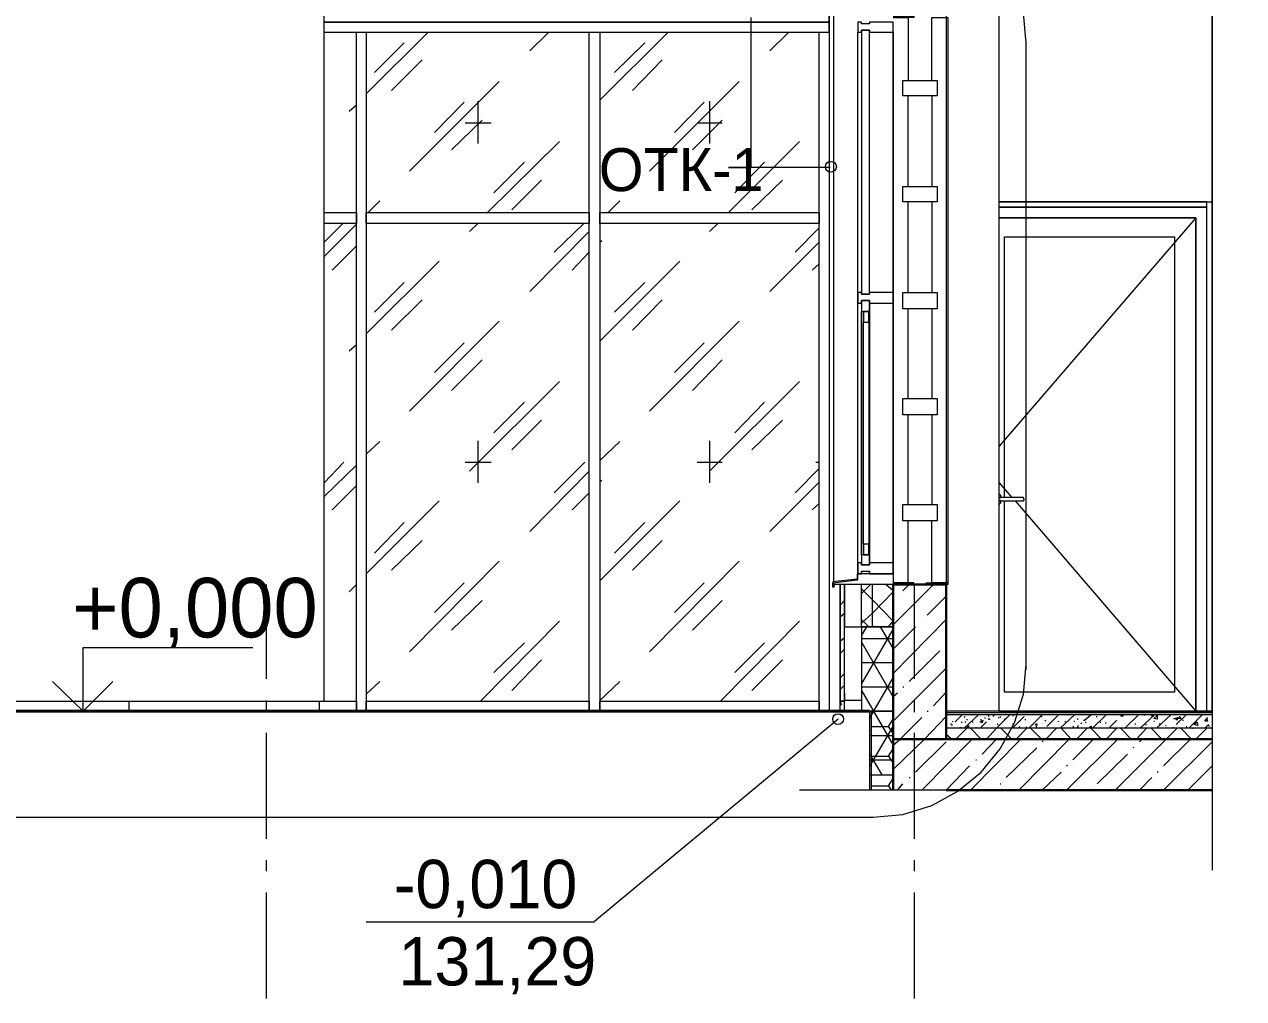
# Model space of a CAD drawing. Header units: millimetres. Extents: x 2294 to 908349, y -83289 to 219220.
# Drawn here: x 378538 to 384467, y -62131 to -57390 of the extents above; entities that cross this region are included whole.
import ezdxf

# ---------------------------------------------------------------- set-up
doc = ezdxf.new("R2010")
doc.units = ezdxf.units.MM
doc.layers.add('PDF _Геометрия', color=7, linetype='Continuous')
doc.layers.add('PDF _Текст', color=7, linetype='Continuous')

msp = doc.modelspace()

# ---------------------------------------------------------------- linework, layer by layer
at = {"layer": 'PDF _Геометрия', "lineweight": 9}
for points in [[(384314.4, -44518.3), (384314.4, -53091), (384467.4, -53169.7), (384157, -53322.7), (384314.4, -53401.4), (384314.4, -61506.3)], [(379995.3, -57427.6), (380178.9, -57427.6), (381311.1, -57427.6), (382430.3, -57427.6), (382452.1, -57427.6), (382452.1, -57379.5), (382430.3, -57379.5), (381311.1, -57379.5), (380178.9, -57379.5), (379995.3, -57379.5), (380178.9, -57379.5), (381311.1, -57379.5), (382430.3, -57379.5), (382452.1, -57379.5), (382452.1, -57327), (382430.3, -57327), (381311.1, -57327), (380178.9, -57327), (379995.3, -57327), (379973.4, -57327), (379995.3, -57327), (379995.3, -44951.1)], [(366281.7, -60684.4), (367829.2, -60684.4), (367851.1, -60684.4), (367851.1, -57327), (367829.2, -57327), (372353.8, -57327), (372331.9, -57327), (372331.9, -60684.4), (372353.8, -60684.4), (373901.3, -60684.4), (373923.2, -60684.4), (373923.2, -57327), (373901.3, -57327), (378425.9, -57327), (378404, -57327), (378404, -60684.4), (378425.9, -60684.4), (379973.4, -60684.4), (379995.3, -60684.4), (379995.3, -57327), (379995.3, -48649.5)], [(383409.5, -60531.4), (383409.5, -57480), (383396.4, -57335.8), (383352.7, -57195.9), (383282.7, -57069.1), (383190.9, -56955.5), (383077.2, -56863.7), (382950.5, -56793.7), (382810.6, -56750), (382666.3, -56736.9), (347671.9, -56736.9), (347527.6, -56750), (347387.7, -56793.7), (347256.6, -56863.7), (347142.9, -56955.5), (347051.1, -57069.1), (346985.5, -57195.9), (346941.8, -57335.8), (346928.7, -57480), (346928.7, -60518.3)], [(383357, -59709.5), (384235.7, -60732.5), (384235.7, -58332.5), (383278.3, -58332.5), (384235.7, -58332.5), (384235.7, -60732.5), (384288.2, -60732.5), (384288.2, -58280), (383278.3, -58280), (384288.2, -58280), (384288.2, -58253.8), (383278.3, -58253.8), (384314.4, -58253.8), (384314.4, -60732.5), (383278.3, -60732.5), (383278.3, -56728.1), (384314.4, -56728.1), (383278.3, -56728.1)], [(383483.8, -60732.5), (383278.3, -60732.5), (384314.4, -60732.5), (384314.4, -56758.7), (384314.4, -56750)], [(382474, -60103), (382474, -60037.4), (382474, -58721.6), (382474, -57401.4), (382474, -57327), (382452.1, -57327), (382452.1, -57401.4), (382452.1, -58332.5), (382452.1, -60732.5), (382504.6, -60732.5), (382504.6, -60116.1), (382504.6, -60680)], [(382762.5, -57327), (383020.4, -57327), (383020.4, -60116.1), (382762.5, -60116.1), (382474, -60116.1), (382474, -60107.4)], [(382456.5, -58087.7), (381962.5, -58087.7), (382071.8, -58087.7), (382071.8, -57357.6)], [(382762.5, -57348.9), (382863, -57348.9), (382863, -57357.6), (382762.5, -57357.6), (382836.8, -57357.6), (382836.8, -57663.6)], [(382950.5, -57663.6), (382950.5, -57357.6), (383029.2, -57357.6), (383029.2, -60107.4), (383029.2, -60116.1), (382924.2, -60116.1), (382924.2, -60107.4), (383029.2, -60107.4), (382950.5, -60107.4), (382950.5, -59805.7)], [(380200.7, -57729.2), (380502.4, -57427.6)], [(380996.4, -57519.4), (381088.2, -57427.6)], [(381337.4, -57759.8), (381669.6, -57427.6)], [(382163.6, -57519.4), (382255.4, -57427.6)], [(382404, -60732.5), (382404, -58332.5), (382404, -57427.6), (382452.1, -57427.6), (382452.1, -58332.5), (382452.1, -60732.5)], [(382762.5, -60063.6), (382648.8, -60063.6), (382609.5, -60063.6), (382609.5, -60050.5), (382609.5, -60063.6), (382592, -60063.6), (382592, -58721.6), (382592, -57427.6), (382609.5, -57427.6), (382609.5, -58695.3)], [(382648.8, -58695.3), (382648.8, -57427.6), (382762.5, -57427.6), (382762.5, -58721.6), (382762.5, -60063.6), (382762.5, -60116.1), (382863, -60116.1), (382863, -60107.4), (382762.5, -60107.4), (382836.8, -60107.4), (382836.8, -59805.7)], [(382762.5, -60037.4), (382762.5, -58721.6), (382762.5, -57401.4)], [(380240.1, -57624.3), (380384.4, -57480)], [(381407.3, -57624.3), (381555.9, -57480)], [(380323.2, -57711.7), (380471.8, -57563.1)], [(381494.7, -57711.7), (381639, -57563.1)], [(380410.6, -58105.2), (380847.7, -57668)], [(381577.8, -58105.2), (382015, -57668)], [(382836.8, -58179.5), (382836.8, -57738)], [(382950.5, -57738), (382950.5, -58179.5)], [(380117.7, -57812.3), (380152.7, -57781.7)], [(380533, -57917.2), (380677.3, -57768.6)], [(380742.8, -57764.2), (380742.8, -57969.7)], [(381700.2, -57917.2), (381844.5, -57768.6)], [(381870.7, -57764.2), (381870.7, -57969.7)], [(380616, -58000.3), (380764.7, -57856)], [(380681.6, -57869.1), (380808.4, -57869.1)], [(381787.6, -58000.3), (381931.9, -57856)], [(381809.5, -57869.1), (381931.9, -57869.1)], [(380790.9, -58306.3), (381140.6, -57960.9)], [(381962.5, -58306.3), (382307.8, -57960.9)], [(380821.5, -58210.1), (380970.1, -58061.5)], [(381993.1, -58210.1), (382137.4, -58061.5)], [(380908.9, -58293.2), (381053.2, -58148.9)], [(382076.2, -58293.2), (382224.8, -58148.9)], [(380209.5, -58306.3), (380266.3, -58249.4)], [(381376.7, -58306.3), (381433.5, -58249.4)], [(382836.8, -58695.3), (382836.8, -58253.8)], [(382950.5, -58253.8), (382950.5, -58695.3)], [(379995.3, -58306.3), (380152.7, -58306.3), (380152.7, -58358.7), (379995.3, -58358.7)], [(384235.7, -58332.5), (383278.3, -59442.9)], [(379995.3, -58450.5), (380087.1, -58358.7)], [(379995.3, -58520.5), (380152.7, -58363.1)], [(380703.5, -58398.1), (380742.8, -58358.7)], [(380996.4, -58691), (381284.9, -58398.1)], [(381114.4, -58498.6), (381258.7, -58358.7)], [(381870.7, -58398.1), (381910, -58358.7)], [(382286, -58498.6), (382404, -58380.6)], [(381337.4, -58450.5), (381346.1, -58441.8)], [(382163.6, -58691), (382404, -58450.5)], [(383304.6, -59692.1), (383304.6, -58424.3), (384130.8, -58424.3), (384130.8, -60640.7), (383304.6, -60640.7), (383304.6, -59709.5)], [(380034.6, -58586.1), (380152.7, -58468)], [(381201.8, -58586.1), (381284.9, -58498.6)], [(380200.7, -58896.4), (380554.8, -58542.3)], [(381337.4, -58931.4), (381726.4, -58542.3)], [(382369, -58586.1), (382404, -58555.5)], [(380240.1, -58791.5), (380384.4, -58647.3)], [(381407.3, -58791.5), (381555.9, -58647.3)], [(380323.2, -58878.9), (380471.8, -58730.3)], [(381494.7, -58878.9), (381639, -58730.3)], [(382644.5, -58787.1), (382648.8, -58787.1), (382648.8, -58734.7), (382609.5, -58734.7), (382609.5, -58787.1), (382648.8, -58787.1), (382648.8, -59971.8), (382644.5, -59971.8)], [(382609.5, -58747.8), (382609.5, -60011.2)], [(382648.8, -58747.8), (382648.8, -60011.2)], [(382618.2, -59971.8), (382609.5, -59971.8), (382609.5, -58787.1), (382618.2, -58787.1)], [(382836.8, -59211.2), (382836.8, -58774)], [(382950.5, -58774), (382950.5, -59211.2)], [(380410.6, -59272.4), (380847.7, -58835.2)], [(381577.8, -59272.4), (382015, -58835.2)], [(380117.7, -58979.5), (380152.7, -58948.9)], [(380533, -59084.4), (380677.3, -58940.1)], [(381700.2, -59084.4), (381844.5, -58940.1)], [(380616, -59171.8), (380764.7, -59023.2)], [(381787.6, -59171.8), (381931.9, -59023.2)], [(380703.5, -59565.3), (381140.6, -59128.1)], [(381870.7, -59565.3), (382307.8, -59128.1)], [(380821.5, -59377.3), (380970.1, -59228.7)], [(381993.1, -59377.3), (382137.4, -59228.7)], [(382836.8, -59727), (382836.8, -59289.9)], [(382950.5, -59289.9), (382950.5, -59727)], [(380908.9, -59460.4), (381053.2, -59316.1)], [(382076.2, -59460.4), (382224.8, -59316.1)], [(380200.7, -59482.2), (380266.3, -59421)], [(380742.8, -59416.7), (380742.8, -59622.1)], [(381337.4, -59512.8), (381433.5, -59421)], [(381870.7, -59416.7), (381870.7, -59622.1)], [(379995.3, -59622.1), (380091.5, -59521.6)], [(380681.6, -59521.6), (380808.4, -59521.6)], [(381114.4, -59670.2), (381263, -59521.6)], [(381809.5, -59521.6), (381931.9, -59521.6)], [(382386.5, -59521.6), (382404, -59521.6)], [(379995.3, -59687.7), (380152.7, -59534.7)], [(380996.4, -59858.2), (381284.9, -59565.3)], [(382286, -59670.2), (382404, -59552.2)], [(380034.6, -59753.3), (380152.7, -59635.2)], [(381337.4, -59617.7), (381346.1, -59609)], [(382163.6, -59858.2), (382404, -59617.7)], [(383278.3, -59622.1), (383339.5, -59692.1)], [(381201.8, -59753.3), (381284.9, -59670.2)], [(383278.3, -59727), (383287.1, -59718.3), (383287.1, -59709.5), (383278.3, -59709.5), (383387.6, -59709.5), (383392, -59709.5), (383396.4, -59709.5), (383396.4, -59705.2), (383400.7, -59705.2), (383400.7, -59700.8), (383396.4, -59696.4), (383396.4, -59692.1), (383392, -59692.1), (383387.6, -59692.1), (383278.3, -59692.1), (383287.1, -59692.1), (383287.1, -59683.3), (383278.3, -59674.6)], [(380200.7, -60063.6), (380554.8, -59709.5)], [(381337.4, -60098.6), (381726.4, -59709.5)], [(382369, -59753.3), (382404, -59722.7)], [(380240.1, -59963.1), (380384.4, -59814.5)], [(381407.3, -59963.1), (381555.9, -59814.5)], [(380323.2, -60046.2), (380471.8, -59901.9)], [(381494.7, -60046.2), (381639, -59901.9)], [(380410.6, -60444), (380847.7, -60002.4)], [(381577.8, -60444), (382015, -60002.4)], [(379715.5, -60575.1), (379715.5, -60116.1)], [(380117.7, -60151.1), (380152.7, -60116.1)], [(380533, -60251.6), (380677.3, -60107.4)], [(381700.2, -60251.6), (381844.5, -60107.4)], [(382504.6, -60732.5), (382504.6, -60116.1)], [(382609.5, -60321.6), (382609.5, -60116.1)], [(382661.9, -60321.6), (382661.9, -60116.1)], [(382867.4, -60575.1), (382867.4, -60116.1)], [(380616, -60339.1), (380764.7, -60194.8)], [(381787.6, -60339.1), (381931.9, -60194.8)], [(380755.9, -60684.4), (381140.6, -60295.3)], [(381923.1, -60684.4), (382307.8, -60295.3)], [(382648.8, -61042.9), (382762.5, -61042.9), (382762.5, -60321.6), (382609.5, -60321.6), (382609.5, -60732.5), (382526.4, -60732.5), (382526.4, -60684.4)], [(380821.5, -60544.5), (380970.1, -60400.3)], [(381993.1, -60544.5), (382137.4, -60400.3)], [(378342.8, -60732.5), (378552.7, -60732.5), (378823.7, -60732.5), (378823.7, -60422.1), (379649.9, -60422.1)], [(346928.7, -60505.2), (346941.8, -60649.4), (346985.5, -60789.3), (347051.1, -60916.1), (347142.9, -61029.8), (347256.6, -61121.6), (347387.7, -61191.5), (347527.6, -61235.2), (347671.9, -61248.3), (382666.3, -61248.3), (382810.6, -61235.2), (382950.5, -61191.5), (383077.2, -61121.6), (383190.9, -61029.8), (383282.7, -60916.1), (383352.7, -60789.3), (383396.4, -60649.4), (383409.5, -60505.2)], [(380908.9, -60631.9), (381053.2, -60483.3)], [(382076.2, -60631.9), (382224.8, -60483.3)], [(380200.7, -60649.4), (380266.3, -60588.2)], [(381337.4, -60680), (381433.5, -60588.2)], [(382526.4, -60645.1), (382526.4, -60684.4), (382526.4, -60645.1)], [(379046.7, -60732.5), (378251, -60732.5), (378251, -60684.4), (379046.7, -60684.4), (379046.7, -60732.5), (378583.3, -60732.5), (378469.6, -60732.5)], [(379715.5, -60736.9), (379715.5, -60680)], [(382526.4, -60684.4), (382513.3, -60684.4), (382526.4, -60684.4)], [(382609.5, -60680), (382526.4, -60680)], [(382867.4, -60736.9), (382867.4, -60680)], [(378666.3, -60732.5), (378976.7, -60732.5)], [(382495.8, -60771.8), (381311.1, -61755.4)], [(382762.5, -60732.5), (382762.5, -61117.2), (382762.5, -60732.5), (382657.6, -60732.5), (382648.8, -60732.5), (382648.8, -61117.2)], [(382657.6, -61117.2), (382657.6, -60732.5)], [(384314.4, -60732.5), (383020.4, -60732.5), (383020.4, -60741.2), (383020.4, -60750), (383020.4, -60815.6), (383020.4, -60868), (384314.4, -60868)], [(384314.4, -60741.2), (383020.4, -60741.2)], [(384314.4, -60750), (383020.4, -60750)], [(384314.4, -60815.6), (383020.4, -60815.6)], [(379715.5, -61353.3), (379715.5, -60837.4)], [(382867.4, -61353.3), (382867.4, -60837.4)], [(384314.4, -61117.2), (382307.8, -61117.2)], [(379715.5, -61510.6), (379715.5, -61458.2)], [(382867.4, -61510.6), (382867.4, -61458.2)], [(379715.5, -62131.4), (379715.5, -61615.6)], [(382867.4, -62131.4), (382867.4, -61615.6)], [(381311.1, -61759.8), (380200.7, -61759.8)]]:
    msp.add_lwpolyline(points, dxfattribs=at)
at = {"layer": 'PDF _Геометрия', "lineweight": 20}
for points in [[(382609.5, -57388.2), (382609.5, -57379.5), (382592, -57379.5), (382592, -57427.6), (382609.5, -57427.6), (382609.5, -57418.8), (382648.8, -57418.8), (382648.8, -57427.6), (382762.5, -57427.6), (382762.5, -57379.5), (382648.8, -57379.5), (382648.8, -57388.2)], [(382609.5, -58704.1), (382609.5, -58695.3), (382592, -58695.3), (382592, -58747.8), (382609.5, -58747.8), (382609.5, -58734.7), (382648.8, -58734.7), (382648.8, -58747.8), (382762.5, -58747.8), (382762.5, -58695.3), (382648.8, -58695.3), (382648.8, -58704.1)], [(382644.5, -58839.6), (382644.5, -58787.1), (382618.2, -58787.1), (382618.2, -58839.6)], [(382644.5, -59971.8), (382644.5, -59919.4), (382618.2, -59919.4), (382618.2, -59971.8)], [(382609.5, -60019.9), (382609.5, -60011.2), (382592, -60011.2), (382592, -60063.6), (382609.5, -60063.6), (382609.5, -60050.5), (382648.8, -60050.5), (382648.8, -60063.6), (382762.5, -60063.6), (382762.5, -60011.2), (382648.8, -60011.2), (382648.8, -60019.9)]]:
    msp.add_lwpolyline(points, close=True, dxfattribs=at)
at = {"layer": 'PDF _Геометрия', "lineweight": 9}
for points in [[(380152.7, -58332.5), (380152.7, -57427.6), (380200.7, -57427.6), (380200.7, -58332.5), (380200.7, -60732.5), (380152.7, -60732.5)], [(381284.9, -58332.5), (381284.9, -57427.6), (381337.4, -57427.6), (381337.4, -58332.5), (381337.4, -60732.5), (381284.9, -60732.5)], [(382648.8, -58704.1), (382648.8, -57418.8), (382609.5, -57418.8), (382609.5, -58704.1)], [(382976.7, -57738), (382810.6, -57738), (382810.6, -57663.6), (382976.7, -57663.6)], [(382976.7, -58253.8), (382810.6, -58253.8), (382810.6, -58179.5), (382976.7, -58179.5)], [(381284.9, -58358.7), (380200.7, -58358.7), (380200.7, -58306.3), (381284.9, -58306.3)], [(382404, -58358.7), (381337.4, -58358.7), (381337.4, -58306.3), (382404, -58306.3)], [(382976.7, -58774), (382810.6, -58774), (382810.6, -58695.3), (382976.7, -58695.3)], [(382618.2, -59919.4), (382618.2, -58839.6), (382644.5, -58839.6), (382644.5, -59919.4)], [(382976.7, -59289.9), (382810.6, -59289.9), (382810.6, -59211.2), (382976.7, -59211.2)], [(382976.7, -59805.7), (382810.6, -59805.7), (382810.6, -59727), (382976.7, -59727)], [(382648.8, -60019.9), (382648.8, -59971.8), (382609.5, -59971.8), (382609.5, -60019.9)], [(382587.6, -60063.6), (382587.6, -60089.9), (382592, -60089.9), (382592, -60063.6)], [(382648.8, -60063.6), (382648.8, -60050.5)], [(382587.6, -60089.9), (382469.6, -60103), (382469.6, -60129.2), (382478.3, -60124.8), (382478.3, -60120.5), (382469.6, -60129.2), (382469.6, -60107.4), (382587.6, -60094.2)], [(382526.4, -60684.4), (382526.4, -60116.1), (382504.6, -60116.1), (382504.6, -60684.4)], [(382762.5, -60321.6), (382762.5, -60116.1), (382661.9, -60116.1), (382609.5, -60116.1), (382526.4, -60116.1), (382526.4, -60321.6), (382609.5, -60321.6), (382661.9, -60321.6)], [(382592, -60094.2), (382592, -60089.9), (382587.6, -60089.9), (382587.6, -60094.2)], [(379973.4, -60684.4), (380152.7, -60684.4), (380152.7, -60732.5), (379973.4, -60732.5)], [(380200.7, -60684.4), (381284.9, -60684.4), (381284.9, -60732.5), (380200.7, -60732.5)], [(381337.4, -60684.4), (382404, -60684.4), (382404, -60732.5), (381337.4, -60732.5)], [(382513.3, -60684.4), (382504.6, -60684.4), (382504.6, -60701.9), (382508.9, -60701.9), (382513.3, -60697.5), (382508.9, -60701.9), (382508.9, -60684.4)]]:
    msp.add_lwpolyline(points, close=True, dxfattribs=at)
at = {"layer": 'PDF _Геометрия', "color": 171, "lineweight": 9, "true_color": 0x8080ff}
msp.add_lwpolyline([(383304.6, -59692.1), (383304.6, -58424.3), (384130.8, -58424.3), (384130.8, -60640.7), (383304.6, -60640.7), (383304.6, -59709.5)], dxfattribs=at)
at = {"layer": 'PDF _Геометрия', "color": 250, "lineweight": 9, "true_color": 0x1d1d1d}
for points in [[(382609.5, -60159.8), (382653.2, -60116.1)], [(382762.5, -60146.7), (382727.5, -60116.1)], [(382762.5, -60312.8), (382959.2, -60116.1)], [(382810.6, -60146.7), (382841.2, -60116.1)], [(382740.6, -60321.6), (382762.5, -60295.3), (382661.9, -60190.4), (382609.5, -60138)], [(382609.5, -60304.1), (382661.9, -60256), (382762.5, -60151.1)], [(382784.3, -60172.9), (382784.3, -60172.9)], [(382928.6, -60264.7), (383020.4, -60172.9)], [(382504.6, -60216.6), (382526.4, -60194.8)], [(382504.6, -60273.5), (382526.4, -60256)], [(382644.5, -60321.6), (382609.5, -60286.6)], [(382762.5, -60548.9), (383020.4, -60286.6)], [(382902.4, -60291), (382902.4, -60291)], [(382609.5, -60365.3), (382635.7, -60321.6)], [(382609.5, -60601.3), (382762.5, -60334.7)], [(382762.5, -60426.5), (382701.3, -60321.6)], [(382762.5, -60430.9), (382871.8, -60321.6)], [(382504.6, -60391.5), (382526.4, -60374)], [(382609.5, -60378.4), (382762.5, -60378.4)], [(382784.3, -60645.1), (382762.5, -60662.5), (382609.5, -60395.9)], [(383020.4, -60409), (383020.4, -60409)], [(382504.6, -60452.7), (382526.4, -60430.9)], [(382841.2, -60588.2), (382989.8, -60439.6)], [(382609.5, -60496.4), (382762.5, -60496.4)], [(382762.5, -60780.6), (383020.4, -60522.7)], [(382504.6, -60570.7), (382526.4, -60548.9)], [(382648.8, -60767.5), (382762.5, -60570.7)], [(382504.6, -60627.6), (382526.4, -60605.7)], [(382609.5, -60614.5), (382762.5, -60614.5)], [(382609.5, -60631.9), (382762.5, -60898.6), (382797.5, -60868), (382902.4, -60763.1)], [(382810.6, -60614.5), (382814.9, -60614.5)], [(382959.2, -60706.3), (383020.4, -60640.7)], [(382609.5, -60732.5), (382762.5, -60732.5)], [(382762.5, -60841.8), (382740.6, -60806.8), (382762.5, -60771.8)], [(382762.5, -61016.6), (382915.5, -60868), (383020.4, -60758.7)], [(382928.6, -60732.5), (382933, -60732.5)], [(383064.1, -60785), (383099.1, -60750)], [(383107.8, -60815.6), (383177.8, -60750)], [(383107.8, -60758.7), (383112.2, -60763.1)], [(383121, -60771.8), (383121, -60776.2)], [(383190.9, -60776.2), (383190.9, -60771.8)], [(383208.4, -60763.1), (383208.4, -60767.5)], [(383217.1, -60868), (383265.2, -60815.6), (383330.8, -60750)], [(383225.9, -60754.4), (383230.2, -60758.7)], [(383225.9, -60771.8), (383230.2, -60767.5)], [(383230.2, -60771.8), (383234.6, -60771.8)], [(383247.7, -60758.7), (383256.5, -60750)], [(383274, -60763.1), (383278.3, -60763.1)], [(383282.7, -60763.1), (383287.1, -60758.7)], [(383304.6, -60767.5), (383308.9, -60771.8)], [(383343.9, -60754.4), (383348.3, -60754.4)], [(383343.9, -60815.6), (383400.7, -60758.7)], [(383405.1, -60771.8), (383405.1, -60776.2)], [(383422.6, -60815.6), (383488.2, -60750)], [(383483.8, -60758.7), (383488.2, -60758.7)], [(383510, -60806.8), (383566.9, -60750)], [(383575.6, -60815.6), (383645.5, -60750)], [(383658.7, -60771.8), (383663, -60767.5)], [(383689.3, -60776.2), (383693.6, -60776.2), (383724.2, -60750)], [(383733, -60815.6), (383798.6, -60750)], [(383750.5, -60758.7), (383754.8, -60758.7)], [(383759.2, -60767.5), (383759.2, -60767.5)], [(383864.1, -60763.1), (383864.1, -60763.1)], [(383872.9, -60750), (383877.2, -60750)], [(383877.2, -60750), (383877.2, -60750)], [(383877.2, -60767.5), (383877.2, -60767.5)], [(383890.4, -60815.6), (383955.9, -60750)], [(383964.7, -60815.6), (384034.6, -60750)], [(383982.2, -60750), (383986.5, -60750)], [(384025.9, -60750), (384025.9, -60758.7), (384017.1, -60754.4), (384021.5, -60750)], [(384043.4, -60815.6), (384113.3, -60750)], [(384126.4, -60767.5), (384130.8, -60767.5)], [(384139.5, -60798.1), (384187.6, -60750)], [(384200.7, -60815.6), (384266.3, -60750)], [(384222.6, -60754.4), (384222.6, -60754.4)], [(384288.2, -60763.1), (384292.5, -60763.1)], [(382648.8, -61003.5), (382762.5, -60806.8)], [(382657.6, -60806.8), (382740.6, -60806.8)], [(383033.5, -60815.6), (383033.5, -60815.6)], [(383042.3, -60793.7), (383046.6, -60793.7)], [(383046.6, -60802.4), (383051, -60798.1)], [(383051, -60780.6), (383051, -60785)], [(383068.5, -60868), (383121, -60815.6), (383129.7, -60802.4), (383129.7, -60815.6), (383121, -60815.6)], [(383086, -60815.6), (383090.4, -60811.2), (383090.4, -60815.6)], [(383094.7, -60789.3), (383099.1, -60785)], [(383112.2, -60785), (383116.6, -60785)], [(383190.9, -60868), (383138.4, -60815.6)], [(383147.2, -60785), (383151.6, -60785)], [(383164.7, -60811.2), (383164.7, -60815.6)], [(383186.5, -60815.6), (383217.1, -60785)], [(383247.7, -60789.3), (383247.7, -60789.3)], [(383260.9, -60815.6), (383260.9, -60815.6)], [(383260.9, -60815.6), (383260.9, -60815.6)], [(383269.6, -60793.7), (383274, -60798.1)], [(383339.5, -60868), (383287.1, -60815.6)], [(383343.9, -60793.7), (383348.3, -60793.7)], [(383361.4, -60868), (383413.9, -60815.6)], [(383374.5, -60811.2), (383378.9, -60806.8)], [(383378.9, -60776.2), (383378.9, -60780.6)], [(383409.5, -60811.2), (383413.9, -60811.2)], [(383483.8, -60868), (383431.3, -60815.6)], [(383440.1, -60798.1), (383444.5, -60798.1)], [(383457.6, -60806.8), (383461.9, -60806.8)], [(383470.7, -60798.1), (383470.7, -60798.1)], [(383501.3, -60776.2), (383505.7, -60780.6)], [(383505.7, -60868), (383558.1, -60815.6)], [(383527.5, -60798.1), (383527.5, -60798.1)], [(383540.6, -60802.4), (383540.6, -60802.4)], [(383566.9, -60785), (383566.9, -60780.6)], [(383628.1, -60868), (383580, -60815.6)], [(383597.5, -60780.6), (383601.8, -60785)], [(383636.8, -60806.8), (383641.2, -60806.8)], [(383641.2, -60780.6), (383645.5, -60780.6)], [(383654.3, -60815.6), (383663, -60806.8), (383663, -60802.4)], [(383654.3, -60868), (383706.8, -60815.6)], [(383676.2, -60793.7), (383680.5, -60789.3)], [(383698, -60785), (383698, -60789.3)], [(383776.7, -60868), (383724.2, -60815.6), (383728.6, -60806.8), (383715.5, -60811.2), (383719.9, -60815.6)], [(383737.4, -60811.2), (383737.4, -60811.2)], [(383768, -60785), (383772.3, -60789.3)], [(383794.2, -60789.3), (383798.6, -60789.3)], [(383798.6, -60868), (383851, -60815.6)], [(383811.7, -60815.6), (383851, -60776.2)], [(383833.5, -60815.6), (383837.9, -60815.6)], [(383842.3, -61117.2), (384091.4, -60868), (384143.9, -60815.6)], [(383846.6, -60806.8), (383846.6, -60806.8)], [(383921, -60868), (383868.5, -60815.6)], [(383894.7, -60793.7), (383894.7, -60793.7)], [(383938.4, -60793.7), (383942.8, -60793.7)], [(383942.8, -60806.8), (383942.8, -60806.8)], [(383947.2, -60868), (383995.3, -60815.6)], [(383990.9, -60798.1), (383995.3, -60798.1)], [(384069.6, -60868), (384017.1, -60815.6)], [(384030.2, -60780.6), (384034.6, -60780.6)], [(384056.5, -60793.7), (384060.8, -60793.7)], [(384087.1, -60802.4), (384091.4, -60802.4)], [(384104.6, -60785), (384104.6, -60785)], [(384126.4, -60815.6), (384126.4, -60811.2)], [(384213.9, -60868), (384161.4, -60815.6)], [(384170.1, -60776.2), (384174.5, -60776.2)], [(384187.6, -60806.8), (384192, -60806.8)], [(384218.2, -60815.6), (384222.6, -60815.6)], [(384235.7, -60868), (384288.2, -60815.6)], [(384279.4, -60815.6), (384296.9, -60798.1)], [(384283.8, -60811.2), (384288.2, -60811.2)], [(384296.9, -60802.4), (384301.3, -60806.8)], [(384310, -60785), (384310, -60785)], [(384314.4, -60819.9), (384310, -60815.6)], [(382648.8, -60850.5), (382762.5, -60850.5)], [(382871.8, -61029.8), (383020.4, -60881.1)], [(382902.4, -61117.2), (383147.2, -60868)], [(383046.6, -60868), (383020.4, -60846.2)], [(383138.4, -61117.2), (383383.3, -60868)], [(383195.3, -60942.3), (383265.2, -60868)], [(383374.5, -61117.2), (383619.3, -60868)], [(383488.2, -60881.1), (383492.5, -60876.8)], [(383606.2, -61117.2), (383855.4, -60868)], [(383636.8, -60968.6), (383737.4, -60868)], [(383960.3, -60881.1), (383973.4, -60868)], [(384078.3, -60999.2), (384209.5, -60868)], [(384078.3, -61117.2), (384314.4, -60881.1)], [(382710, -61042.9), (382648.8, -60938)], [(382657.6, -60951.1), (382740.6, -60951.1), (382762.5, -60986)], [(382740.6, -60951.1), (382762.5, -60916.1)], [(383313.3, -61056), (383461.9, -60911.7)], [(383754.8, -61086.6), (383903.5, -60942.3)], [(383929.7, -60911.7), (383934.1, -60907.4)], [(382648.8, -60968.6), (382762.5, -60968.6)], [(383020.4, -61117.2), (383134.1, -60999.2)], [(383164.7, -60968.6), (383169, -60968.6)], [(383606.2, -60999.2), (383610.6, -60994.8)], [(384196.4, -61117.2), (384314.4, -60999.2)], [(382740.6, -61095.3), (382762.5, -61060.4)], [(382762.5, -61042.9), (382762.5, -61042.9)], [(382841.2, -61056), (382845.6, -61056)], [(383488.2, -61117.2), (383580, -61029.8)], [(383960.3, -61117.2), (384021.5, -61056)], [(384047.7, -61029.8), (384052.1, -61025.4)], [(382657.6, -61095.3), (382740.6, -61095.3), (382753.7, -61117.2)], [(382784.3, -61117.2), (382810.6, -61086.6)], [(383282.7, -61086.6), (383287.1, -61086.6)], [(383724.2, -61117.2), (383728.6, -61112.8)]]:
    msp.add_lwpolyline(points, dxfattribs=at)
at = {"layer": 'PDF _Геометрия', "lineweight": 30}
msp.add_lwpolyline([(382762.5, -60116.1), (382762.5, -60868), (383020.4, -60868), (383020.4, -60116.1)], close=True, dxfattribs=at)
at = {"layer": 'PDF _Геометрия', "lineweight": 18}
msp.add_lwpolyline([(378675.1, -60588.2), (378823.7, -60732.5), (378968, -60588.2)], dxfattribs=at)
at = {"layer": 'PDF _Геометрия', "lineweight": 40}
msp.add_lwpolyline([(382648.8, -60732.5), (335680.6, -60732.5), (335680.6, -61117.2)], dxfattribs=at)
at = {"layer": 'PDF _Геометрия', "color": 250, "lineweight": 9, "true_color": 0x1d1d1d}
for points in [[(383881.6, -60750), (383877.2, -60758.7), (383868.5, -60754.4)], [(384047.7, -60771.8), (384030.2, -60767.5), (384047.7, -60754.4)], [(384148.3, -60763.1), (384143.9, -60776.2), (384135.2, -60767.5)], [(384157, -60758.7), (384161.4, -60767.5), (384148.3, -60767.5)], [(384288.2, -60767.5), (384292.5, -60780.6), (384279.4, -60780.6)], [(383199.6, -60776.2), (383195.3, -60789.3), (383186.5, -60785)], [(383461.9, -60793.7), (383461.9, -60802.4), (383453.2, -60798.1)], [(384244.5, -60802.4), (384227, -60798.1), (384240.1, -60785)]]:
    msp.add_lwpolyline(points, close=True, dxfattribs=at)
at = {"layer": 'PDF _Геометрия', "lineweight": 30}
for points in [[(384314.4, -60868), (382762.5, -60868), (382762.5, -61117.2)], [(383020.4, -61117.2), (384314.4, -61117.2)]]:
    msp.add_lwpolyline(points, dxfattribs=at)
at = {"layer": 'PDF _Геометрия', "lineweight": 9}
for points in [[(382434.6, -58083.3), (382434.6, -58065.8), (382443.4, -58057.1), (382460.9, -58057.1)], [(382434.6, -58083.3), (382434.6, -58065.8), (382443.4, -58057.1), (382460.9, -58057.1)], [(382460.9, -58109.5), (382443.4, -58109.5), (382434.6, -58096.4), (382434.6, -58083.3)], [(382460.9, -58109.5), (382443.4, -58109.5), (382434.6, -58096.4), (382434.6, -58083.3)], [(382460.9, -58057.1), (382474, -58057.1), (382487.1, -58065.8), (382487.1, -58083.3)], [(382460.9, -58057.1), (382474, -58057.1), (382487.1, -58065.8), (382487.1, -58083.3)], [(382487.1, -58083.3), (382487.1, -58096.4), (382474, -58109.5), (382460.9, -58109.5)], [(382487.1, -58083.3), (382487.1, -58096.4), (382474, -58109.5), (382460.9, -58109.5)], [(382469.6, -60771.8), (382469.6, -60754.4), (382478.3, -60745.6), (382495.8, -60745.6)], [(382469.6, -60771.8), (382469.6, -60754.4), (382478.3, -60745.6), (382495.8, -60745.6)], [(382495.8, -60798.1), (382478.3, -60798.1), (382469.6, -60785), (382469.6, -60771.8)], [(382495.8, -60798.1), (382478.3, -60798.1), (382469.6, -60785), (382469.6, -60771.8)], [(382495.8, -60745.6), (382508.9, -60745.6), (382522.1, -60754.4), (382522.1, -60771.8)], [(382495.8, -60745.6), (382508.9, -60745.6), (382522.1, -60754.4), (382522.1, -60771.8)], [(382522.1, -60771.8), (382522.1, -60785), (382508.9, -60798.1), (382495.8, -60798.1)], [(382522.1, -60771.8), (382522.1, -60785), (382508.9, -60798.1), (382495.8, -60798.1)]]:
    msp.add_open_spline(points, degree=3, dxfattribs=at)

# ---------------------------------------------------------------- texts
at = {"layer": 'PDF _Текст', "attachment_point": 4, "style": ''}
for s, insert, char_height in [('ОТК-1', (381331.7, -58098.9), 209.3), ('+0,000', (378770, -60255.8), 289.45), ('-0,010', (380335, -61595.5), 235.29), ('131,29', (380356.9, -61971.4), 235.29)]:
    msp.add_mtext(s, dxfattribs=dict(at, insert=insert, char_height=char_height))

doc.saveas('drawing.dxf')
